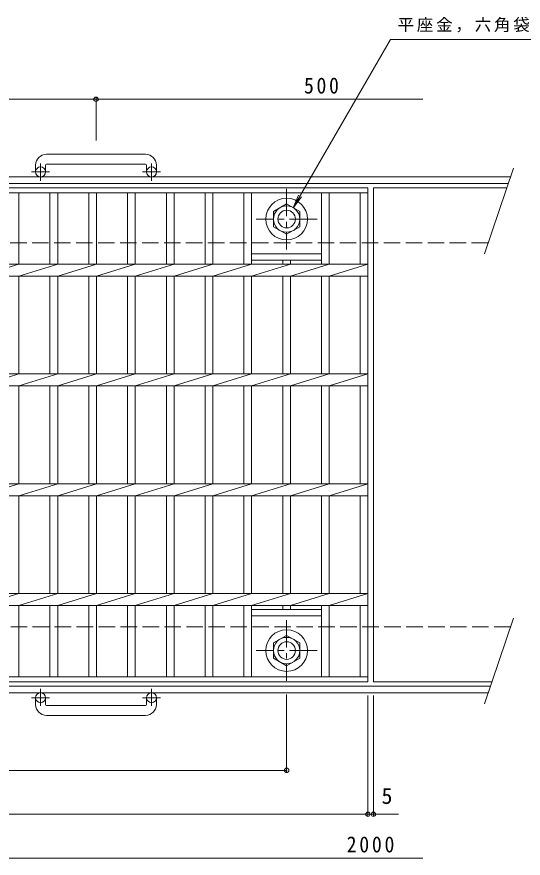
# Model space of a CAD drawing. Units: millimetres, scale not verified. Extents: x -929 to 914, y -686 to 651.
# Drawn here: x -183 to 278, y -190 to 577 of the extents above; entities that cross this region are included whole.
import ezdxf
from ezdxf.enums import TextEntityAlignment as Align

# ---------------------------------------------------------------- set-up
doc = ezdxf.new("R2010")
doc.units = ezdxf.units.MM
doc.header["$LTSCALE"] = 5
doc.header["$PDMODE"] = 32
doc.header["$PDSIZE"] = 4
doc.linetypes.add('CHAIN1', pattern=[8, 5, -1, 1, -1])
doc.linetypes.add('DASHED3', pattern=[4, 3, -1])
for name, color, linetype, lineweight in [('0-1_躯体', 2, 'Continuous', 9), ('0-2_仕上', 3, 'Continuous', 9), ('0-4_その他', 7, 'Continuous', 9), ('0-5_寸法', 7, 'Continuous', 9)]:
    doc.layers.add(name, color=color, linetype=linetype, lineweight=lineweight)
doc.styles.add('ＭＳ ゴシック', font='')
doc.styles.get('ＭＳ ゴシック').set_extended_font_data('MS Gothic')

msp = doc.modelspace()

# ---------------------------------------------------------------- linework, layer by layer
at = {"layer": '0-1_躯体'}
for p, q in [((-65.846, 451.475), (-155.846, 451.475)), ((-165.846, 441.475), (-165.846, 435.375)), ((-156.846, 441.475), (-156.846, 435.375)), ((-155.846, 442.475), (-65.846, 442.475)), ((-64.846, 441.475), (-64.846, 435.375)), ((-55.846, 441.475), (-55.846, 435.375)), ((269.194, 438.829), (242.591, 360.791)), ((266.483, 430.875), (-860.846, 430.875)), ((264.437, 424.874), (-860.846, 424.874)), ((269.194, 28.828), (242.591, -49.209)), ((248.074, -33.125), (-860.846, -33.125)), ((246.028, -39.125), (-860.846, -39.125)), ((-165.846, -49.726), (-165.846, -43.626)), ((-156.846, -49.726), (-156.846, -43.626)), ((-64.846, -49.726), (-64.846, -43.626)), ((-55.846, -49.726), (-55.846, -43.626)), ((-155.846, -50.726), (-65.846, -50.726)), ((-65.846, -59.726), (-155.846, -59.726))]:
    msp.add_line(p, q, dxfattribs=at)
at = {"layer": '0-1_躯体', "linetype": 'CHAIN1'}
for p, q in [((-161.346, 427.267), (-161.346, 442.864)), ((-60.346, 427.267), (-60.346, 442.864)), ((-153.183, 435.375), (-169.59, 435.375)), ((-52.183, 435.375), (-68.59, 435.375)), ((62.655, 420.011), (62.655, 364.738)), ((90.291, 392.375), (35.018, 392.375)), ((62.655, 27.011), (62.655, -28.262)), ((90.291, -0.626), (35.018, -0.626)), ((-161.346, -35.518), (-161.346, -51.116)), ((-60.346, -35.518), (-60.346, -51.116)), ((-153.183, -43.626), (-169.59, -43.626)), ((-52.183, -43.626), (-68.59, -43.626))]:
    msp.add_line(p, q, dxfattribs=at)
at = {"layer": '0-1_躯体', "linetype": 'DASHED3'}
for p, q in [((246.028, 370.875), (-860.846, 370.875)), ((266.483, 20.874), (-860.846, 20.874))]:
    msp.add_line(p, q, dxfattribs=at)
at = {"layer": '0-1_躯体'}
for points in [[(74.655, 399.302), (74.655, 385.447), (62.655, 378.518), (50.655, 385.447), (50.655, 399.302), (62.655, 406.231)], [(74.655, -7.553), (74.655, 6.303), (62.655, 13.232), (50.655, 6.303), (50.655, -7.553), (62.655, -14.482)]]:
    msp.add_lwpolyline(points, close=True, dxfattribs=at)
for centre, radius in [((-161.346, 435.375), 4.5), ((-60.346, 435.375), 4.5), ((62.655, 392.375), 19), ((62.655, 392.375), 12), ((62.655, 392.375), 8), ((62.655, -0.626), 19), ((62.655, -0.626), 12), ((62.655, -0.626), 8), ((-161.346, -43.626), 4.5), ((-60.346, -43.626), 4.5)]:
    msp.add_circle(centre, radius, dxfattribs=at)
for centre, radius, start, end in [((-155.846, 441.475), 10, 90, 180), ((-65.846, 441.475), 10, 0, 90), ((-155.846, 441.475), 1, 90, 180), ((-65.846, 441.475), 1, 0, 90), ((-155.846, -49.726), 10, 180, 270), ((-155.846, -49.726), 1, 180, 270), ((-65.846, -49.726), 10, 270, 0), ((-65.846, -49.726), 1, 270, 0)]:
    msp.add_arc(centre, radius, start, end, dxfattribs=at)
at = {"layer": '0-2_仕上'}
for p, q in [((-858.346, 420.875), (136.655, 420.875)), ((-858.346, 416.375), (136.655, 416.375)), ((-181.045, 416.375), (-181.045, 351.375)), ((-152.746, 416.375), (-152.746, 351.375)), ((-145.746, 416.375), (-145.746, 351.375)), ((-117.446, 416.375), (-117.446, 351.375)), ((-110.446, 416.375), (-110.446, 351.375)), ((-82.146, 416.375), (-82.146, 351.375)), ((-75.145, 416.375), (-75.145, 351.375)), ((-46.846, 416.375), (-46.846, 351.375)), ((-39.846, 416.375), (-39.846, 351.375)), ((-11.546, 416.375), (-11.546, 351.375)), ((-4.545, 416.375), (-4.545, 351.375)), ((23.755, 416.375), (23.755, 351.375)), ((30.755, 416.375), (30.755, 351.375)), ((94.354, 416.375), (94.354, 351.375)), ((101.355, 416.375), (101.355, 351.375)), ((129.654, 416.375), (129.654, 351.375)), ((136.655, 420.875), (136.655, -29.125)), ((141.655, 420.875), (263.074, 420.875)), ((141.655, 420.875), (141.655, -29.125)), ((30.755, 360.875), (94.354, 360.875)), ((30.755, 354.875), (94.354, 354.875)), ((59.054, 354.875), (59.054, 351.375)), ((66.054, 354.875), (66.054, 351.375)), ((-858.346, 351.375), (136.655, 351.375)), ((-216.346, 340.375), (-181.046, 351.375)), ((-181.046, 340.375), (-145.746, 351.375)), ((-145.746, 340.375), (-110.446, 351.375)), ((-110.446, 340.375), (-75.146, 351.375)), ((-75.146, 340.375), (-39.846, 351.375)), ((-39.846, 340.375), (-4.546, 351.375)), ((-4.546, 340.375), (30.754, 351.375)), ((30.755, 340.375), (66.054, 351.375)), ((66.054, 340.375), (101.355, 351.375)), ((101.354, 340.375), (136.654, 351.375)), ((-858.346, 340.375), (136.655, 340.375)), ((-181.045, 340.375), (-181.045, 251.375)), ((-152.746, 340.375), (-152.746, 251.375)), ((-145.746, 340.375), (-145.746, 251.375)), ((-117.446, 340.375), (-117.446, 251.375)), ((-110.446, 340.375), (-110.446, 251.375)), ((-82.146, 340.375), (-82.146, 251.375)), ((-75.145, 340.375), (-75.145, 251.375)), ((-46.846, 340.375), (-46.846, 251.375)), ((-39.846, 340.375), (-39.846, 251.375)), ((-11.546, 340.375), (-11.546, 251.375)), ((-4.545, 340.375), (-4.545, 251.375)), ((23.755, 340.375), (23.755, 251.375)), ((30.755, 340.375), (30.755, 251.375)), ((59.054, 340.375), (59.054, 251.375)), ((66.054, 340.375), (66.054, 251.375)), ((94.354, 340.375), (94.354, 251.375)), ((101.355, 340.375), (101.355, 251.375)), ((129.654, 340.375), (129.654, 251.375)), ((-858.346, 251.375), (136.655, 251.375)), ((-216.346, 240.375), (-181.046, 251.375)), ((-181.046, 240.375), (-145.746, 251.375)), ((-145.746, 240.375), (-110.446, 251.375)), ((-110.446, 240.375), (-75.146, 251.375)), ((-75.146, 240.375), (-39.846, 251.375)), ((-39.846, 240.375), (-4.546, 251.375)), ((-4.546, 240.375), (30.754, 251.375)), ((30.754, 240.375), (66.054, 251.375)), ((66.054, 240.375), (101.354, 251.375)), ((101.354, 240.375), (136.654, 251.375)), ((-858.346, 240.375), (136.655, 240.375)), ((-181.045, 240.375), (-181.045, 151.375)), ((-152.746, 240.375), (-152.746, 151.375)), ((-145.746, 240.375), (-145.746, 151.375)), ((-117.446, 240.375), (-117.446, 151.375)), ((-110.446, 240.375), (-110.446, 151.375)), ((-82.146, 240.375), (-82.146, 151.375)), ((-75.145, 240.375), (-75.145, 151.375)), ((-46.846, 240.375), (-46.846, 151.375)), ((-39.846, 240.375), (-39.846, 151.375)), ((-11.546, 240.375), (-11.546, 151.375)), ((-4.545, 240.375), (-4.545, 151.375)), ((23.755, 240.375), (23.755, 151.375)), ((30.755, 240.375), (30.755, 151.375)), ((59.054, 240.375), (59.054, 151.375)), ((66.054, 240.375), (66.054, 151.375)), ((94.354, 240.375), (94.354, 151.375)), ((101.355, 240.375), (101.355, 151.375)), ((129.654, 240.375), (129.654, 151.375)), ((-858.346, 151.375), (136.655, 151.375)), ((-216.346, 140.375), (-181.046, 151.375)), ((-181.046, 140.375), (-145.746, 151.375)), ((-145.746, 140.375), (-110.446, 151.375)), ((-110.446, 140.375), (-75.146, 151.375)), ((-75.146, 140.375), (-39.846, 151.375)), ((-39.846, 140.375), (-4.546, 151.375)), ((-4.546, 140.375), (30.754, 151.375)), ((30.754, 140.375), (66.054, 151.375)), ((66.054, 140.375), (101.354, 151.375)), ((101.354, 140.375), (136.654, 151.375)), ((-858.346, 140.375), (136.655, 140.375)), ((-181.045, 140.375), (-181.045, 51.375)), ((-152.746, 140.375), (-152.746, 51.375)), ((-145.746, 140.375), (-145.746, 51.375)), ((-117.446, 140.375), (-117.446, 51.375)), ((-110.446, 140.375), (-110.446, 51.375)), ((-82.146, 140.375), (-82.146, 51.375)), ((-75.145, 140.375), (-75.145, 51.375)), ((-46.846, 140.375), (-46.846, 51.375)), ((-39.846, 140.375), (-39.846, 51.375)), ((-11.546, 140.375), (-11.546, 51.375)), ((-4.545, 140.375), (-4.545, 51.375)), ((23.755, 140.375), (23.755, 51.375)), ((30.755, 140.375), (30.755, 51.375)), ((59.054, 140.375), (59.054, 51.375)), ((66.054, 140.375), (66.054, 51.375)), ((94.354, 140.375), (94.354, 51.375)), ((101.355, 140.375), (101.355, 51.375)), ((129.654, 140.375), (129.654, 51.375)), ((-858.346, 51.375), (136.655, 51.375)), ((-216.346, 40.375), (-181.046, 51.375)), ((-181.046, 40.375), (-145.746, 51.375)), ((-145.746, 40.375), (-110.446, 51.375)), ((-110.446, 40.375), (-75.146, 51.375)), ((-75.146, 40.375), (-39.846, 51.375)), ((-39.846, 40.375), (-4.546, 51.375)), ((-4.546, 40.375), (30.754, 51.375)), ((30.755, 40.375), (66.054, 51.375)), ((66.054, 40.375), (101.355, 51.375)), ((101.354, 40.375), (136.654, 51.375)), ((-858.346, 40.375), (136.655, 40.375)), ((-181.045, 40.375), (-181.045, -24.625)), ((-152.746, 40.375), (-152.746, -24.625)), ((-145.746, 40.375), (-145.746, -24.625)), ((-117.446, 40.375), (-117.446, -24.625)), ((-110.446, 40.375), (-110.446, -24.625)), ((-82.146, 40.375), (-82.146, -24.625)), ((-75.145, 40.375), (-75.145, -24.625)), ((-46.846, 40.375), (-46.846, -24.625)), ((-39.846, 40.375), (-39.846, -24.625)), ((-11.546, 40.375), (-11.546, -24.625)), ((-4.545, 40.375), (-4.545, -24.625)), ((23.755, 40.375), (23.755, -24.625)), ((30.755, 40.375), (30.755, -24.625)), ((59.054, 40.375), (59.054, 36.875)), ((66.054, 40.375), (66.054, 36.875)), ((94.354, 40.375), (94.354, -24.625)), ((101.355, 40.375), (101.355, -24.625)), ((129.654, 40.375), (129.654, -24.625)), ((94.354, 36.875), (30.755, 36.875)), ((94.354, 30.875), (30.755, 30.875)), ((136.655, -24.625), (-858.346, -24.625)), ((136.655, -29.125), (-858.346, -29.125)), ((141.655, -29.125), (249.438, -29.125))]:
    msp.add_line(p, q, dxfattribs=at)
at = {"layer": '0-4_その他'}
for p, q in [((-860.846, 501.475), (186.654, 501.475)), ((-110.846, 463.975), (-110.846, 502.975)), ((62.655, -40.762), (62.655, -111.226)), ((136.655, -41.625), (136.655, -151.226)), ((141.655, -41.625), (141.655, -151.226)), ((-860.846, -109.726), (62.655, -109.726)), ((-901.922, -149.726), (164.525, -149.726)), ((-860.846, -189.726), (186.654, -189.726))]:
    msp.add_line(p, q, dxfattribs=at)
for p in [(-110.846, 501.475), (62.655, -109.726), (136.655, -149.726), (141.655, -149.726)]:
    msp.add_point(p, dxfattribs=at)
at = {"layer": '0-5_寸法'}
for p, q in [((68.655, 402.767), (157.064, 555.896)), ((157.064, 555.896), (357.294, 555.896)), ((68.655, 402.767), (73.438, 414.315)), ((68.655, 402.767), (76.264, 412.684))]:
    msp.add_line(p, q, dxfattribs=at)

# ---------------------------------------------------------------- texts
at = {"layer": '0-4_その他', "color": 2, "style": 'ＭＳ ゴシック'}
msp.add_text('5', height=14.66, dxfattribs=at).set_placement((148.975, -144.726), align=Align.BOTTOM_LEFT)
at = {"layer": '0-4_その他', "color": 2, "char_height": 14.66, "attachment_point": 7, "style": 'ＭＳ ゴシック'}
for s, insert in [('\\T1.27;\\W0.9;500', (78.432, 506.475)), ('\\T1.28;\\W0.9;2000', (117.28, -184.726))]:
    msp.add_mtext(s, dxfattribs=dict(at, insert=insert))
at = {"layer": '0-5_寸法', "insert": (163.576, 562.349), "char_height": 11, "attachment_point": 7, "style": 'ＭＳ ゴシック'}
msp.add_mtext('\\T1.17;平座金，六角袋Ｕナット', dxfattribs=at)

doc.saveas('drawing.dxf')
